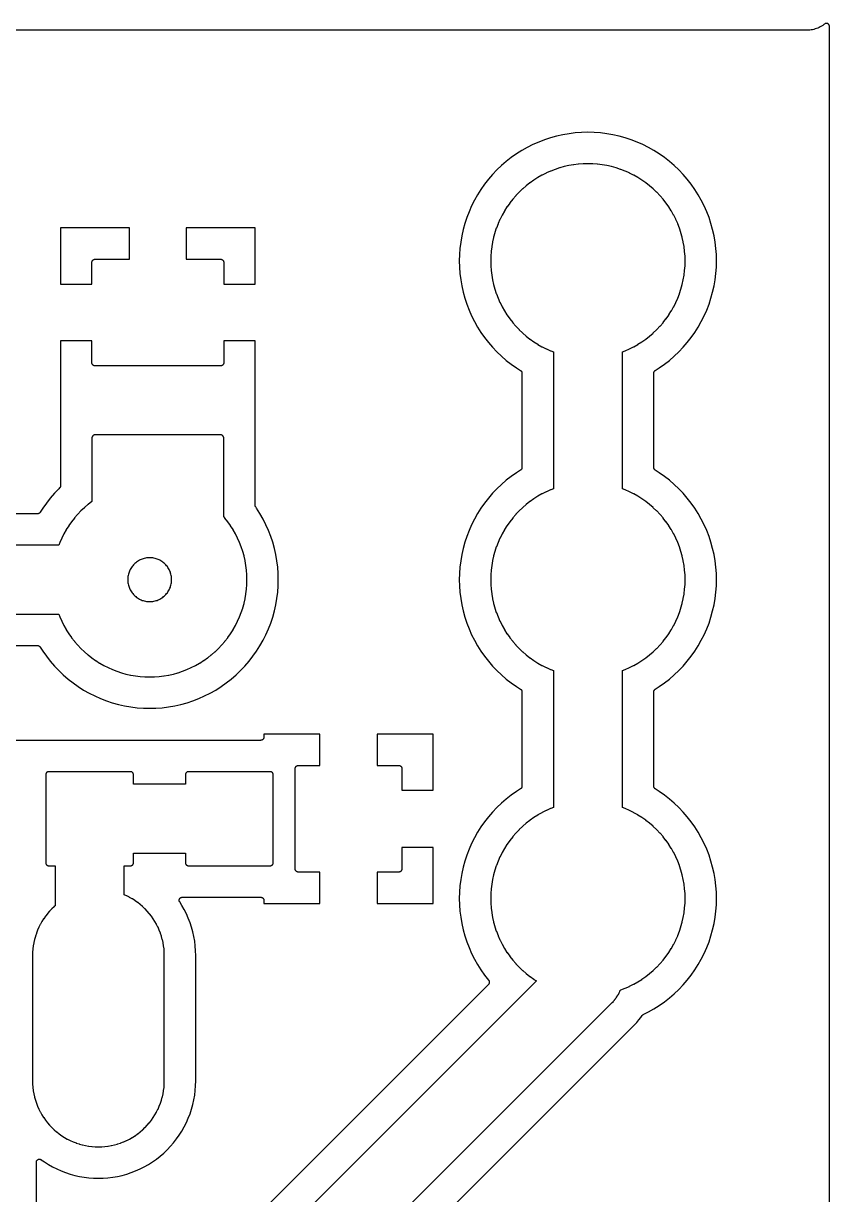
# Model space of a CAD drawing. Header units: millimetres. Extents: x -0.1 to 60, y -80 to 0.1.
# Drawn here: x 47.2 to 60.05, y -59.01 to -40.35 of the extents above; entities that cross this region are included whole.
import ezdxf

# ---------------------------------------------------------------- set-up
doc = ezdxf.new("R2010")
doc.units = ezdxf.units.MM

msp = doc.modelspace()

# ---------------------------------------------------------------- linework, layer by layer
for points in [[(59.969, -40.358), (59.958, -40.367), (59.94, -40.379), (59.921, -40.391), (59.902, -40.402), (59.883, -40.412), (59.862, -40.421), (59.842, -40.429), (59.821, -40.436), (59.799, -40.442), (59.778, -40.447), (59.756, -40.45), (59.734, -40.453), (59.712, -40.455), (59.689, -40.455), (0, -40.455)], [(60.05, -80), (60.05, -40.397), (60.05, -40.395), (60.05, -40.393), (60.049, -40.39), (60.049, -40.388), (60.049, -40.385), (60.048, -40.383), (60.047, -40.381), (60.046, -40.379), (60.045, -40.376), (60.044, -40.374), (60.043, -40.372), (60.042, -40.37), (60.04, -40.368), (60.039, -40.366), (60.037, -40.364), (60.036, -40.362), (60.034, -40.361), (60.032, -40.359), (60.03, -40.358), (60.028, -40.356), (60.026, -40.355), (60.024, -40.354), (60.022, -40.353), (60.02, -40.351), (60.017, -40.351), (60.015, -40.35), (60.013, -40.349), (60.01, -40.349), (60.008, -40.348), (60.006, -40.348), (60.003, -40.348), (60.001, -40.347), (59.998, -40.347), (59.996, -40.348), (59.994, -40.348), (59.991, -40.348), (59.989, -40.349), (59.986, -40.349), (59.984, -40.35), (59.982, -40.351), (59.98, -40.352), (59.977, -40.353), (59.975, -40.354), (59.973, -40.355), (59.971, -40.357), (59.969, -40.358)], [(52.736, -60.509), (56.94, -56.306), (56.976, -56.268), (57.01, -56.229), (57.041, -56.188), (57.063, -56.158), (57.064, -56.156), (57.066, -56.154), (57.067, -56.152), (57.069, -56.151), (57.071, -56.149), (57.073, -56.147), (57.075, -56.146), (57.077, -56.145), (57.079, -56.143), (57.081, -56.142), (57.164, -56.1), (57.251, -56.051), (57.336, -55.997), (57.419, -55.939), (57.498, -55.877), (57.574, -55.811), (57.647, -55.742), (57.716, -55.669), (57.782, -55.593), (57.844, -55.514), (57.902, -55.431), (57.956, -55.346), (58.005, -55.259), (58.051, -55.169), (58.091, -55.077), (58.128, -54.983), (58.159, -54.888), (58.186, -54.791), (58.208, -54.692), (58.225, -54.593), (58.238, -54.493), (58.245, -54.393), (58.247, -54.293), (58.245, -54.192), (58.238, -54.092), (58.225, -53.992), (58.208, -53.893), (58.186, -53.794), (58.159, -53.697), (58.128, -53.602), (58.091, -53.508), (58.051, -53.416), (58.005, -53.326), (57.956, -53.239), (57.902, -53.154), (57.844, -53.071), (57.782, -52.992), (57.716, -52.916), (57.647, -52.843), (57.574, -52.774), (57.498, -52.708), (57.419, -52.646), (57.336, -52.588), (57.271, -52.547), (57.269, -52.545), (57.267, -52.544), (57.266, -52.543), (57.264, -52.541), (57.262, -52.539), (57.26, -52.537), (57.259, -52.536), (57.257, -52.534), (57.256, -52.532), (57.255, -52.53), (57.254, -52.528), (57.253, -52.525), (57.252, -52.523), (57.251, -52.521), (57.25, -52.519), (57.249, -52.516), (57.249, -52.514), (57.249, -52.512), (57.248, -52.509), (57.248, -52.507), (57.248, -52.505), (57.248, -51), (57.248, -50.998), (57.248, -50.996), (57.249, -50.993), (57.249, -50.991), (57.249, -50.989), (57.25, -50.986), (57.251, -50.984), (57.252, -50.982), (57.253, -50.98), (57.254, -50.977), (57.255, -50.975), (57.256, -50.973), (57.257, -50.971), (57.259, -50.969), (57.26, -50.968), (57.262, -50.966), (57.264, -50.964), (57.266, -50.962), (57.267, -50.961), (57.269, -50.96), (57.271, -50.958), (57.336, -50.917), (57.419, -50.859), (57.498, -50.797), (57.574, -50.731), (57.647, -50.662), (57.716, -50.589), (57.782, -50.513), (57.844, -50.434), (57.902, -50.351), (57.956, -50.266), (58.005, -50.179), (58.051, -50.089), (58.091, -49.997), (58.128, -49.903), (58.159, -49.808), (58.186, -49.711), (58.208, -49.612), (58.225, -49.513), (58.238, -49.413), (58.245, -49.313), (58.247, -49.213), (58.245, -49.112), (58.238, -49.012), (58.225, -48.912), (58.208, -48.813), (58.186, -48.714), (58.159, -48.617), (58.128, -48.522), (58.091, -48.428), (58.051, -48.336), (58.005, -48.246), (57.956, -48.159), (57.902, -48.074), (57.844, -47.991), (57.782, -47.912), (57.716, -47.836), (57.647, -47.763), (57.574, -47.694), (57.498, -47.628), (57.419, -47.566), (57.336, -47.508), (57.271, -47.467), (57.269, -47.465), (57.267, -47.464), (57.266, -47.463), (57.264, -47.461), (57.262, -47.459), (57.26, -47.457), (57.259, -47.456), (57.257, -47.454), (57.256, -47.452), (57.255, -47.45), (57.254, -47.448), (57.253, -47.445), (57.252, -47.443), (57.251, -47.441), (57.25, -47.439), (57.249, -47.436), (57.249, -47.434), (57.249, -47.432), (57.248, -47.429), (57.248, -47.427), (57.248, -47.425), (57.248, -45.92), (57.248, -45.918), (57.248, -45.916), (57.249, -45.913), (57.249, -45.911), (57.249, -45.909), (57.25, -45.906), (57.251, -45.904), (57.252, -45.902), (57.253, -45.9), (57.254, -45.897), (57.255, -45.895), (57.256, -45.893), (57.257, -45.891), (57.259, -45.889), (57.26, -45.888), (57.262, -45.886), (57.264, -45.884), (57.266, -45.882), (57.267, -45.881), (57.269, -45.88), (57.271, -45.878), (57.336, -45.837), (57.419, -45.779), (57.498, -45.717), (57.574, -45.651), (57.647, -45.582), (57.716, -45.509), (57.782, -45.433), (57.844, -45.354), (57.902, -45.271), (57.956, -45.186), (58.005, -45.099), (58.051, -45.009), (58.091, -44.917), (58.128, -44.823), (58.159, -44.728), (58.186, -44.631), (58.208, -44.532), (58.225, -44.433), (58.238, -44.333), (58.245, -44.233), (58.247, -44.133), (58.245, -44.032), (58.238, -43.932), (58.225, -43.832), (58.208, -43.733), (58.186, -43.634), (58.159, -43.537), (58.128, -43.442), (58.091, -43.348), (58.051, -43.256), (58.005, -43.166), (57.956, -43.079), (57.902, -42.994), (57.844, -42.911), (57.782, -42.832), (57.716, -42.756), (57.647, -42.683), (57.574, -42.614), (57.498, -42.548), (57.419, -42.486), (57.336, -42.428), (57.251, -42.374), (57.164, -42.325), (57.074, -42.279), (56.982, -42.239), (56.888, -42.202), (56.793, -42.171), (56.696, -42.144), (56.597, -42.122), (56.498, -42.105), (56.398, -42.092), (56.298, -42.085), (56.197, -42.083), (56.097, -42.085), (55.997, -42.092), (55.897, -42.105), (55.798, -42.122), (55.699, -42.144), (55.602, -42.171), (55.507, -42.202), (55.413, -42.239), (55.321, -42.279), (55.231, -42.325), (55.144, -42.374), (55.059, -42.428), (54.976, -42.486), (54.897, -42.548), (54.821, -42.614), (54.748, -42.683), (54.679, -42.756), (54.613, -42.832), (54.551, -42.911), (54.493, -42.994), (54.439, -43.079), (54.39, -43.166), (54.344, -43.256), (54.304, -43.348), (54.267, -43.442), (54.236, -43.537), (54.209, -43.634), (54.187, -43.733), (54.17, -43.832), (54.157, -43.932), (54.15, -44.032), (54.148, -44.133), (54.15, -44.233), (54.157, -44.333), (54.17, -44.433), (54.187, -44.532), (54.209, -44.631), (54.236, -44.728), (54.267, -44.823), (54.304, -44.917), (54.344, -45.009), (54.39, -45.099), (54.439, -45.186), (54.493, -45.271), (54.551, -45.354), (54.613, -45.433), (54.679, -45.509), (54.748, -45.582), (54.821, -45.651), (54.897, -45.717), (54.976, -45.779), (55.059, -45.837), (55.124, -45.878), (55.126, -45.88), (55.128, -45.881), (55.13, -45.883), (55.132, -45.884), (55.133, -45.886), (55.135, -45.888), (55.137, -45.89), (55.138, -45.892), (55.139, -45.894), (55.141, -45.896), (55.142, -45.899), (55.143, -45.901), (55.144, -45.903), (55.145, -45.906), (55.145, -45.908), (55.146, -45.91), (55.146, -45.913), (55.147, -45.915), (55.147, -45.918), (55.147, -45.92), (55.147, -47.425), (55.147, -47.427), (55.147, -47.429), (55.146, -47.432), (55.146, -47.434), (55.146, -47.436), (55.145, -47.439), (55.144, -47.441), (55.143, -47.443), (55.142, -47.445), (55.141, -47.448), (55.14, -47.45), (55.139, -47.452), (55.138, -47.454), (55.136, -47.456), (55.135, -47.457), (55.133, -47.459), (55.131, -47.461), (55.129, -47.463), (55.128, -47.464), (55.126, -47.465), (55.124, -47.467), (55.059, -47.508), (54.976, -47.566), (54.897, -47.628), (54.821, -47.694), (54.748, -47.763), (54.679, -47.836), (54.613, -47.912), (54.551, -47.991), (54.493, -48.074), (54.439, -48.159), (54.39, -48.246), (54.344, -48.336), (54.304, -48.428), (54.267, -48.522), (54.236, -48.617), (54.209, -48.714), (54.187, -48.813), (54.17, -48.912), (54.157, -49.012), (54.15, -49.112), (54.148, -49.213), (54.15, -49.313), (54.157, -49.413), (54.17, -49.513), (54.187, -49.612), (54.209, -49.711), (54.236, -49.808), (54.267, -49.903), (54.304, -49.997), (54.344, -50.089), (54.39, -50.179), (54.439, -50.266), (54.493, -50.351), (54.551, -50.434), (54.613, -50.513), (54.679, -50.589), (54.748, -50.662), (54.821, -50.731), (54.897, -50.797), (54.976, -50.859), (55.059, -50.917), (55.124, -50.958), (55.126, -50.96), (55.128, -50.961), (55.13, -50.963), (55.132, -50.964), (55.133, -50.966), (55.135, -50.968), (55.137, -50.97), (55.138, -50.972), (55.139, -50.974), (55.141, -50.976), (55.142, -50.979), (55.143, -50.981), (55.144, -50.983), (55.145, -50.986), (55.145, -50.988), (55.146, -50.99), (55.146, -50.993), (55.147, -50.995), (55.147, -50.998), (55.147, -51), (55.147, -52.505), (55.147, -52.507), (55.147, -52.509), (55.146, -52.512), (55.146, -52.514), (55.146, -52.516), (55.145, -52.519), (55.144, -52.521), (55.143, -52.523), (55.142, -52.525), (55.141, -52.528), (55.14, -52.53), (55.139, -52.532), (55.138, -52.534), (55.136, -52.536), (55.135, -52.537), (55.133, -52.539), (55.131, -52.541), (55.129, -52.543), (55.128, -52.544), (55.126, -52.545), (55.124, -52.547), (55.059, -52.588), (54.976, -52.646), (54.897, -52.708), (54.821, -52.774), (54.748, -52.843), (54.679, -52.916), (54.613, -52.992), (54.551, -53.071), (54.493, -53.154), (54.439, -53.239), (54.39, -53.326), (54.344, -53.416), (54.304, -53.508), (54.267, -53.602), (54.236, -53.697), (54.209, -53.794), (54.187, -53.893), (54.17, -53.992), (54.157, -54.092), (54.15, -54.192), (54.148, -54.293), (54.15, -54.393), (54.157, -54.493), (54.17, -54.593), (54.187, -54.692), (54.209, -54.791), (54.236, -54.888), (54.267, -54.983), (54.304, -55.077), (54.344, -55.169), (54.39, -55.259), (54.439, -55.346), (54.493, -55.431), (54.551, -55.514), (54.613, -55.593), (54.614, -55.595), (54.616, -55.597), (54.617, -55.599), (54.619, -55.601), (54.62, -55.603), (54.621, -55.605), (54.622, -55.607), (54.623, -55.61), (54.624, -55.612), (54.625, -55.614), (54.625, -55.617), (54.626, -55.619), (54.626, -55.622), (54.626, -55.624), (54.626, -55.627), (54.626, -55.629), (54.626, -55.632), (54.626, -55.634), (54.625, -55.637), (54.625, -55.639), (54.624, -55.641), (54.624, -55.644), (54.623, -55.646), (54.622, -55.648), (54.621, -55.651), (54.619, -55.653), (54.618, -55.655), (54.617, -55.657), (54.615, -55.659), (54.613, -55.661), (54.612, -55.663), (51.014, -59.26)], [(52.054, -60.484), (56.587, -55.952), (56.587, -55.951), (56.604, -55.933), (56.606, -55.931), (56.622, -55.913), (56.624, -55.911), (56.639, -55.891), (56.64, -55.889), (56.654, -55.869), (56.656, -55.867), (56.669, -55.846), (56.67, -55.844), (56.682, -55.823), (56.683, -55.821), (56.694, -55.799), (56.695, -55.797), (56.705, -55.774), (56.706, -55.772), (56.713, -55.754), (56.719, -55.752), (56.721, -55.751), (56.79, -55.725), (56.792, -55.724), (56.859, -55.694), (56.861, -55.693), (56.927, -55.66), (56.929, -55.659), (56.993, -55.623), (56.995, -55.621), (57.058, -55.582), (57.06, -55.581), (57.12, -55.538), (57.122, -55.537), (57.18, -55.491), (57.182, -55.49), (57.237, -55.442), (57.239, -55.44), (57.293, -55.389), (57.294, -55.388), (57.345, -55.334), (57.347, -55.332), (57.395, -55.277), (57.396, -55.275), (57.442, -55.217), (57.443, -55.215), (57.486, -55.155), (57.487, -55.153), (57.526, -55.09), (57.528, -55.088), (57.564, -55.024), (57.565, -55.022), (57.598, -54.956), (57.599, -54.954), (57.629, -54.887), (57.63, -54.885), (57.656, -54.816), (57.657, -54.814), (57.68, -54.744), (57.681, -54.741), (57.701, -54.67), (57.701, -54.668), (57.717, -54.596), (57.718, -54.594), (57.731, -54.521), (57.731, -54.519), (57.74, -54.446), (57.74, -54.443), (57.746, -54.37), (57.746, -54.367), (57.747, -54.294), (57.748, -54.293), (57.747, -54.291), (57.746, -54.218), (57.746, -54.215), (57.74, -54.142), (57.74, -54.139), (57.731, -54.066), (57.731, -54.064), (57.718, -53.991), (57.717, -53.989), (57.701, -53.917), (57.701, -53.915), (57.681, -53.844), (57.68, -53.841), (57.657, -53.771), (57.656, -53.769), (57.63, -53.7), (57.629, -53.698), (57.599, -53.631), (57.598, -53.629), (57.565, -53.563), (57.564, -53.561), (57.528, -53.497), (57.526, -53.495), (57.487, -53.432), (57.486, -53.43), (57.443, -53.37), (57.442, -53.368), (57.396, -53.31), (57.395, -53.308), (57.347, -53.253), (57.345, -53.251), (57.294, -53.197), (57.293, -53.196), (57.239, -53.145), (57.237, -53.143), (57.182, -53.095), (57.18, -53.094), (57.122, -53.048), (57.12, -53.047), (57.06, -53.004), (57.058, -53.003), (56.995, -52.964), (56.993, -52.962), (56.929, -52.926), (56.927, -52.925), (56.861, -52.892), (56.859, -52.891), (56.792, -52.861), (56.79, -52.86), (56.748, -52.844), (56.748, -50.661), (56.79, -50.645), (56.792, -50.644), (56.859, -50.614), (56.861, -50.613), (56.927, -50.58), (56.929, -50.579), (56.993, -50.543), (56.995, -50.541), (57.058, -50.502), (57.06, -50.501), (57.12, -50.458), (57.122, -50.457), (57.18, -50.411), (57.182, -50.41), (57.237, -50.362), (57.239, -50.36), (57.293, -50.309), (57.294, -50.308), (57.345, -50.254), (57.347, -50.252), (57.395, -50.197), (57.396, -50.195), (57.442, -50.137), (57.443, -50.135), (57.486, -50.075), (57.487, -50.073), (57.526, -50.01), (57.528, -50.008), (57.564, -49.944), (57.565, -49.942), (57.598, -49.876), (57.599, -49.874), (57.629, -49.807), (57.63, -49.805), (57.656, -49.736), (57.657, -49.734), (57.68, -49.664), (57.681, -49.661), (57.701, -49.59), (57.701, -49.588), (57.717, -49.516), (57.718, -49.514), (57.731, -49.441), (57.731, -49.439), (57.74, -49.366), (57.74, -49.363), (57.746, -49.29), (57.746, -49.287), (57.747, -49.214), (57.748, -49.213), (57.747, -49.211), (57.746, -49.138), (57.746, -49.135), (57.74, -49.062), (57.74, -49.059), (57.731, -48.986), (57.731, -48.984), (57.718, -48.911), (57.717, -48.909), (57.701, -48.837), (57.701, -48.835), (57.681, -48.764), (57.68, -48.761), (57.657, -48.691), (57.656, -48.689), (57.63, -48.62), (57.629, -48.618), (57.599, -48.551), (57.598, -48.549), (57.565, -48.483), (57.564, -48.481), (57.528, -48.417), (57.526, -48.415), (57.487, -48.352), (57.486, -48.35), (57.443, -48.29), (57.442, -48.288), (57.396, -48.23), (57.395, -48.228), (57.347, -48.173), (57.345, -48.171), (57.294, -48.117), (57.293, -48.116), (57.239, -48.065), (57.237, -48.063), (57.182, -48.015), (57.18, -48.014), (57.122, -47.968), (57.12, -47.967), (57.06, -47.924), (57.058, -47.923), (56.995, -47.884), (56.993, -47.882), (56.929, -47.846), (56.927, -47.845), (56.861, -47.812), (56.859, -47.811), (56.792, -47.781), (56.79, -47.78), (56.748, -47.764), (56.748, -45.581), (56.79, -45.565), (56.792, -45.564), (56.859, -45.534), (56.861, -45.533), (56.927, -45.5), (56.929, -45.499), (56.993, -45.463), (56.995, -45.461), (57.058, -45.422), (57.06, -45.421), (57.12, -45.378), (57.122, -45.377), (57.18, -45.331), (57.182, -45.33), (57.237, -45.282), (57.239, -45.28), (57.293, -45.229), (57.294, -45.228), (57.345, -45.174), (57.347, -45.172), (57.395, -45.117), (57.396, -45.115), (57.442, -45.057), (57.443, -45.055), (57.486, -44.995), (57.487, -44.993), (57.526, -44.93), (57.528, -44.928), (57.564, -44.864), (57.565, -44.862), (57.598, -44.796), (57.599, -44.794), (57.629, -44.727), (57.63, -44.725), (57.656, -44.656), (57.657, -44.654), (57.68, -44.584), (57.681, -44.581), (57.701, -44.51), (57.701, -44.508), (57.717, -44.436), (57.718, -44.434), (57.731, -44.361), (57.731, -44.359), (57.74, -44.286), (57.74, -44.283), (57.746, -44.21), (57.746, -44.207), (57.747, -44.134), (57.748, -44.133), (57.747, -44.131), (57.746, -44.058), (57.746, -44.055), (57.74, -43.982), (57.74, -43.979), (57.731, -43.906), (57.731, -43.904), (57.718, -43.831), (57.717, -43.829), (57.701, -43.757), (57.701, -43.755), (57.681, -43.684), (57.68, -43.681), (57.657, -43.611), (57.656, -43.609), (57.63, -43.54), (57.629, -43.538), (57.599, -43.471), (57.598, -43.469), (57.565, -43.403), (57.564, -43.401), (57.528, -43.337), (57.526, -43.335), (57.487, -43.272), (57.486, -43.27), (57.443, -43.21), (57.442, -43.208), (57.396, -43.15), (57.395, -43.148), (57.347, -43.093), (57.345, -43.091), (57.294, -43.037), (57.293, -43.036), (57.239, -42.985), (57.237, -42.983), (57.182, -42.935), (57.18, -42.934), (57.122, -42.888), (57.12, -42.887), (57.06, -42.844), (57.058, -42.843), (56.995, -42.804), (56.993, -42.802), (56.929, -42.766), (56.927, -42.765), (56.861, -42.732), (56.859, -42.731), (56.792, -42.701), (56.79, -42.7), (56.721, -42.674), (56.719, -42.673), (56.649, -42.65), (56.646, -42.649), (56.575, -42.629), (56.573, -42.629), (56.501, -42.613), (56.499, -42.612), (56.426, -42.599), (56.424, -42.599), (56.351, -42.59), (56.348, -42.59), (56.275, -42.584), (56.272, -42.584), (56.199, -42.583), (56.196, -42.583), (56.123, -42.584), (56.12, -42.584), (56.047, -42.59), (56.044, -42.59), (55.971, -42.599), (55.969, -42.599), (55.896, -42.612), (55.894, -42.613), (55.822, -42.629), (55.82, -42.629), (55.749, -42.649), (55.746, -42.65), (55.676, -42.673), (55.674, -42.674), (55.605, -42.7), (55.603, -42.701), (55.536, -42.731), (55.534, -42.732), (55.468, -42.765), (55.466, -42.766), (55.402, -42.802), (55.4, -42.804), (55.337, -42.843), (55.335, -42.844), (55.275, -42.887), (55.273, -42.888), (55.215, -42.934), (55.213, -42.935), (55.158, -42.983), (55.156, -42.985), (55.102, -43.036), (55.101, -43.037), (55.05, -43.091), (55.048, -43.093), (55, -43.148), (54.999, -43.15), (54.953, -43.208), (54.952, -43.21), (54.909, -43.27), (54.908, -43.272), (54.869, -43.335), (54.867, -43.337), (54.831, -43.401), (54.83, -43.403), (54.797, -43.469), (54.796, -43.471), (54.766, -43.538), (54.765, -43.54), (54.739, -43.609), (54.738, -43.611), (54.715, -43.681), (54.714, -43.684), (54.694, -43.755), (54.694, -43.757), (54.678, -43.829), (54.677, -43.831), (54.664, -43.904), (54.664, -43.906), (54.655, -43.979), (54.655, -43.982), (54.649, -44.055), (54.649, -44.058), (54.648, -44.131), (54.648, -44.134), (54.649, -44.207), (54.649, -44.21), (54.655, -44.283), (54.655, -44.286), (54.664, -44.359), (54.664, -44.361), (54.677, -44.434), (54.678, -44.436), (54.694, -44.508), (54.694, -44.51), (54.714, -44.581), (54.715, -44.584), (54.738, -44.654), (54.739, -44.656), (54.765, -44.725), (54.766, -44.727), (54.796, -44.794), (54.797, -44.796), (54.83, -44.862), (54.831, -44.864), (54.867, -44.928), (54.869, -44.93), (54.908, -44.993), (54.909, -44.995), (54.952, -45.055), (54.953, -45.057), (54.999, -45.115), (55, -45.117), (55.048, -45.172), (55.05, -45.174), (55.101, -45.228), (55.102, -45.229), (55.156, -45.28), (55.158, -45.282), (55.213, -45.33), (55.215, -45.331), (55.273, -45.377), (55.275, -45.378), (55.335, -45.421), (55.337, -45.422), (55.4, -45.461), (55.402, -45.463), (55.466, -45.499), (55.468, -45.5), (55.534, -45.533), (55.536, -45.534), (55.603, -45.564), (55.605, -45.565), (55.647, -45.581), (55.647, -47.764), (55.605, -47.78), (55.603, -47.781), (55.536, -47.811), (55.534, -47.812), (55.468, -47.845), (55.466, -47.846), (55.402, -47.882), (55.4, -47.884), (55.337, -47.923), (55.335, -47.924), (55.275, -47.967), (55.273, -47.968), (55.215, -48.014), (55.213, -48.015), (55.158, -48.063), (55.156, -48.065), (55.102, -48.116), (55.101, -48.117), (55.05, -48.171), (55.048, -48.173), (55, -48.228), (54.999, -48.23), (54.953, -48.288), (54.952, -48.29), (54.909, -48.35), (54.908, -48.352), (54.869, -48.415), (54.867, -48.417), (54.831, -48.481), (54.83, -48.483), (54.797, -48.549), (54.796, -48.551), (54.766, -48.618), (54.765, -48.62), (54.739, -48.689), (54.738, -48.691), (54.715, -48.761), (54.714, -48.764), (54.694, -48.835), (54.694, -48.837), (54.678, -48.909), (54.677, -48.911), (54.664, -48.984), (54.664, -48.986), (54.655, -49.059), (54.655, -49.062), (54.649, -49.135), (54.649, -49.138), (54.648, -49.211), (54.648, -49.214), (54.649, -49.287), (54.649, -49.29), (54.655, -49.363), (54.655, -49.366), (54.664, -49.439), (54.664, -49.441), (54.677, -49.514), (54.678, -49.516), (54.694, -49.588), (54.694, -49.59), (54.714, -49.661), (54.715, -49.664), (54.738, -49.734), (54.739, -49.736), (54.765, -49.805), (54.766, -49.807), (54.796, -49.874), (54.797, -49.876), (54.83, -49.942), (54.831, -49.944), (54.867, -50.008), (54.869, -50.01), (54.908, -50.073), (54.909, -50.075), (54.952, -50.135), (54.953, -50.137), (54.999, -50.195), (55, -50.197), (55.048, -50.252), (55.05, -50.254), (55.101, -50.308), (55.102, -50.309), (55.156, -50.36), (55.158, -50.362), (55.213, -50.41), (55.215, -50.411), (55.273, -50.457), (55.275, -50.458), (55.335, -50.501), (55.337, -50.502), (55.4, -50.541), (55.402, -50.543), (55.466, -50.579), (55.468, -50.58), (55.534, -50.613), (55.536, -50.614), (55.603, -50.644), (55.605, -50.645), (55.647, -50.661), (55.647, -52.844), (55.605, -52.86), (55.603, -52.861), (55.536, -52.891), (55.534, -52.892), (55.468, -52.925), (55.466, -52.926), (55.402, -52.962), (55.4, -52.964), (55.337, -53.003), (55.335, -53.004), (55.275, -53.047), (55.273, -53.048), (55.215, -53.094), (55.213, -53.095), (55.158, -53.143), (55.156, -53.145), (55.102, -53.196), (55.101, -53.197), (55.05, -53.251), (55.048, -53.253), (55, -53.308), (54.999, -53.31), (54.953, -53.368), (54.952, -53.37), (54.909, -53.43), (54.908, -53.432), (54.869, -53.495), (54.867, -53.497), (54.831, -53.561), (54.83, -53.563), (54.797, -53.629), (54.796, -53.631), (54.766, -53.698), (54.765, -53.7), (54.739, -53.769), (54.738, -53.771), (54.715, -53.841), (54.714, -53.844), (54.694, -53.915), (54.694, -53.917), (54.678, -53.989), (54.677, -53.991), (54.664, -54.064), (54.664, -54.066), (54.655, -54.139), (54.655, -54.142), (54.649, -54.215), (54.649, -54.218), (54.648, -54.291), (54.648, -54.294), (54.649, -54.367), (54.649, -54.37), (54.655, -54.443), (54.655, -54.446), (54.664, -54.519), (54.664, -54.521), (54.677, -54.594), (54.678, -54.596), (54.694, -54.668), (54.694, -54.67), (54.714, -54.741), (54.715, -54.744), (54.738, -54.814), (54.739, -54.816), (54.765, -54.885), (54.766, -54.887), (54.796, -54.954), (54.797, -54.956), (54.83, -55.022), (54.831, -55.024), (54.867, -55.088), (54.869, -55.09), (54.908, -55.153), (54.909, -55.155), (54.952, -55.215), (54.953, -55.217), (54.999, -55.275), (55, -55.277), (55.048, -55.332), (55.05, -55.334), (55.101, -55.388), (55.102, -55.389), (55.156, -55.44), (55.158, -55.442), (55.213, -55.49), (55.215, -55.491), (55.273, -55.537), (55.275, -55.538), (55.335, -55.581), (55.337, -55.582), (55.376, -55.606), (51.201, -59.781)], [(47.792, -44.505), (48.293, -44.505), (48.293, -44.155), (48.293, -44.153), (48.293, -44.15), (48.293, -44.148), (48.293, -44.145), (48.294, -44.143), (48.295, -44.14), (48.295, -44.138), (48.296, -44.136), (48.297, -44.134), (48.298, -44.131), (48.3, -44.129), (48.301, -44.127), (48.302, -44.125), (48.304, -44.123), (48.305, -44.121), (48.307, -44.12), (48.309, -44.118), (48.311, -44.116), (48.313, -44.115), (48.315, -44.113), (48.317, -44.112), (48.319, -44.111), (48.321, -44.11), (48.323, -44.109), (48.326, -44.108), (48.328, -44.107), (48.33, -44.106), (48.333, -44.106), (48.335, -44.106), (48.338, -44.105), (48.34, -44.105), (48.343, -44.105), (48.893, -44.105), (48.893, -43.605), (47.792, -43.605), (47.792, -44.505)], [(50.893, -44.505), (50.893, -43.605), (49.793, -43.605), (49.793, -44.105), (50.343, -44.105), (50.345, -44.105), (50.347, -44.105), (50.35, -44.106), (50.352, -44.106), (50.355, -44.106), (50.357, -44.107), (50.359, -44.108), (50.362, -44.109), (50.364, -44.11), (50.366, -44.111), (50.368, -44.112), (50.37, -44.113), (50.372, -44.115), (50.374, -44.116), (50.376, -44.118), (50.378, -44.12), (50.38, -44.121), (50.381, -44.123), (50.383, -44.125), (50.384, -44.127), (50.385, -44.129), (50.387, -44.131), (50.388, -44.134), (50.389, -44.136), (50.39, -44.138), (50.39, -44.14), (50.391, -44.143), (50.392, -44.145), (50.392, -44.148), (50.392, -44.15), (50.392, -44.153), (50.392, -44.155), (50.392, -44.505), (50.893, -44.505)], [(46.811, -50.263), (47.425, -50.263), (47.427, -50.263), (47.429, -50.263), (47.432, -50.264), (47.434, -50.264), (47.436, -50.264), (47.439, -50.265), (47.441, -50.266), (47.443, -50.267), (47.445, -50.268), (47.448, -50.269), (47.45, -50.27), (47.452, -50.271), (47.454, -50.272), (47.456, -50.274), (47.457, -50.275), (47.459, -50.277), (47.461, -50.279), (47.463, -50.281), (47.464, -50.282), (47.465, -50.284), (47.467, -50.286), (47.508, -50.351), (47.566, -50.434), (47.628, -50.513), (47.694, -50.589), (47.763, -50.662), (47.836, -50.731), (47.912, -50.797), (47.991, -50.859), (48.074, -50.917), (48.159, -50.971), (48.246, -51.02), (48.336, -51.066), (48.428, -51.106), (48.522, -51.143), (48.617, -51.174), (48.714, -51.201), (48.813, -51.223), (48.912, -51.24), (49.012, -51.253), (49.112, -51.26), (49.212, -51.262), (49.313, -51.26), (49.413, -51.253), (49.513, -51.24), (49.612, -51.223), (49.711, -51.201), (49.808, -51.174), (49.903, -51.143), (49.997, -51.106), (50.089, -51.066), (50.179, -51.02), (50.266, -50.971), (50.351, -50.917), (50.434, -50.859), (50.513, -50.797), (50.589, -50.731), (50.662, -50.662), (50.731, -50.589), (50.797, -50.513), (50.859, -50.434), (50.917, -50.351), (50.971, -50.266), (51.02, -50.179), (51.066, -50.089), (51.106, -49.997), (51.143, -49.903), (51.174, -49.808), (51.201, -49.711), (51.223, -49.612), (51.24, -49.513), (51.253, -49.413), (51.26, -49.313), (51.262, -49.213), (51.26, -49.112), (51.253, -49.012), (51.24, -48.912), (51.223, -48.813), (51.201, -48.714), (51.174, -48.617), (51.143, -48.522), (51.106, -48.428), (51.066, -48.336), (51.02, -48.246), (50.971, -48.159), (50.917, -48.074), (50.902, -48.052), (50.9, -48.05), (50.899, -48.048), (50.898, -48.046), (50.897, -48.044), (50.896, -48.041), (50.895, -48.039), (50.894, -48.037), (50.894, -48.035), (50.893, -48.032), (50.893, -48.03), (50.893, -48.028), (50.893, -48.025), (50.893, -48.023), (50.893, -45.405), (50.392, -45.405), (50.392, -45.755), (50.392, -45.757), (50.392, -45.76), (50.392, -45.762), (50.392, -45.765), (50.391, -45.767), (50.39, -45.77), (50.39, -45.772), (50.389, -45.774), (50.388, -45.776), (50.387, -45.779), (50.385, -45.781), (50.384, -45.783), (50.383, -45.785), (50.381, -45.787), (50.38, -45.789), (50.378, -45.79), (50.376, -45.792), (50.374, -45.794), (50.372, -45.795), (50.37, -45.797), (50.368, -45.798), (50.366, -45.799), (50.364, -45.8), (50.362, -45.801), (50.359, -45.802), (50.357, -45.803), (50.355, -45.804), (50.352, -45.804), (50.35, -45.804), (50.347, -45.805), (50.345, -45.805), (50.343, -45.805), (48.343, -45.805), (48.34, -45.805), (48.338, -45.805), (48.335, -45.804), (48.333, -45.804), (48.33, -45.804), (48.328, -45.803), (48.326, -45.802), (48.323, -45.801), (48.321, -45.8), (48.319, -45.799), (48.317, -45.798), (48.315, -45.797), (48.313, -45.795), (48.311, -45.794), (48.309, -45.792), (48.307, -45.79), (48.305, -45.789), (48.304, -45.787), (48.302, -45.785), (48.301, -45.783), (48.3, -45.781), (48.298, -45.779), (48.297, -45.776), (48.296, -45.774), (48.295, -45.772), (48.295, -45.77), (48.294, -45.767), (48.293, -45.765), (48.293, -45.762), (48.293, -45.76), (48.293, -45.757), (48.293, -45.755), (48.293, -45.405), (47.792, -45.405), (47.792, -47.713), (47.792, -47.716), (47.792, -47.718), (47.792, -47.721), (47.791, -47.723), (47.791, -47.726), (47.79, -47.728), (47.789, -47.731), (47.788, -47.733), (47.787, -47.735), (47.786, -47.738), (47.785, -47.74), (47.784, -47.742), (47.782, -47.744), (47.78, -47.746), (47.779, -47.748), (47.777, -47.75), (47.763, -47.763), (47.694, -47.836), (47.628, -47.912), (47.566, -47.991), (47.508, -48.074), (47.467, -48.139), (47.465, -48.141), (47.464, -48.143), (47.463, -48.144), (47.461, -48.146), (47.459, -48.148), (47.457, -48.15), (47.456, -48.151), (47.454, -48.153), (47.452, -48.154), (47.45, -48.155), (47.448, -48.156), (47.445, -48.157), (47.443, -48.158), (47.441, -48.159), (47.439, -48.16), (47.436, -48.161), (47.434, -48.161), (47.432, -48.161), (47.429, -48.162), (47.427, -48.162), (47.425, -48.162), (46.356, -48.162)], [(46.583, -49.763), (47.764, -49.763), (47.78, -49.805), (47.781, -49.807), (47.811, -49.874), (47.812, -49.876), (47.845, -49.942), (47.846, -49.944), (47.882, -50.008), (47.884, -50.01), (47.923, -50.073), (47.924, -50.075), (47.967, -50.135), (47.968, -50.137), (48.014, -50.195), (48.015, -50.197), (48.063, -50.252), (48.065, -50.254), (48.116, -50.308), (48.117, -50.309), (48.171, -50.36), (48.173, -50.362), (48.228, -50.41), (48.23, -50.411), (48.288, -50.457), (48.29, -50.458), (48.35, -50.501), (48.352, -50.502), (48.415, -50.541), (48.417, -50.543), (48.481, -50.579), (48.483, -50.58), (48.549, -50.613), (48.551, -50.614), (48.618, -50.644), (48.62, -50.645), (48.689, -50.671), (48.691, -50.672), (48.761, -50.695), (48.764, -50.696), (48.835, -50.716), (48.837, -50.716), (48.909, -50.732), (48.911, -50.733), (48.984, -50.746), (48.986, -50.746), (49.059, -50.755), (49.062, -50.755), (49.135, -50.761), (49.138, -50.761), (49.211, -50.762), (49.214, -50.762), (49.287, -50.761), (49.29, -50.761), (49.363, -50.755), (49.366, -50.755), (49.439, -50.746), (49.441, -50.746), (49.514, -50.733), (49.516, -50.732), (49.588, -50.716), (49.59, -50.716), (49.661, -50.696), (49.664, -50.695), (49.734, -50.672), (49.736, -50.671), (49.805, -50.645), (49.807, -50.644), (49.874, -50.614), (49.876, -50.613), (49.942, -50.58), (49.944, -50.579), (50.008, -50.543), (50.01, -50.541), (50.073, -50.502), (50.075, -50.501), (50.135, -50.458), (50.137, -50.457), (50.195, -50.411), (50.197, -50.41), (50.252, -50.362), (50.254, -50.36), (50.308, -50.309), (50.309, -50.308), (50.36, -50.254), (50.362, -50.252), (50.41, -50.197), (50.411, -50.195), (50.457, -50.137), (50.458, -50.135), (50.501, -50.075), (50.502, -50.073), (50.541, -50.01), (50.543, -50.008), (50.579, -49.944), (50.58, -49.942), (50.613, -49.876), (50.614, -49.874), (50.644, -49.807), (50.645, -49.805), (50.671, -49.736), (50.672, -49.734), (50.695, -49.664), (50.696, -49.661), (50.716, -49.59), (50.716, -49.588), (50.732, -49.516), (50.733, -49.514), (50.746, -49.441), (50.746, -49.439), (50.755, -49.366), (50.755, -49.363), (50.761, -49.29), (50.761, -49.287), (50.762, -49.214), (50.763, -49.213), (50.762, -49.211), (50.761, -49.138), (50.761, -49.135), (50.755, -49.062), (50.755, -49.059), (50.746, -48.986), (50.746, -48.984), (50.733, -48.911), (50.732, -48.909), (50.716, -48.837), (50.716, -48.835), (50.696, -48.764), (50.695, -48.761), (50.672, -48.691), (50.671, -48.689), (50.645, -48.62), (50.644, -48.618), (50.614, -48.551), (50.613, -48.549), (50.58, -48.483), (50.579, -48.481), (50.543, -48.417), (50.541, -48.415), (50.502, -48.352), (50.501, -48.35), (50.458, -48.29), (50.457, -48.288), (50.411, -48.23), (50.41, -48.228), (50.392, -48.208), (50.392, -46.955), (50.392, -46.953), (50.392, -46.95), (50.392, -46.948), (50.392, -46.945), (50.391, -46.943), (50.39, -46.94), (50.39, -46.938), (50.389, -46.936), (50.388, -46.934), (50.387, -46.931), (50.385, -46.929), (50.384, -46.927), (50.383, -46.925), (50.381, -46.923), (50.38, -46.921), (50.378, -46.92), (50.376, -46.918), (50.374, -46.916), (50.372, -46.915), (50.37, -46.913), (50.368, -46.912), (50.366, -46.911), (50.364, -46.91), (50.362, -46.909), (50.359, -46.908), (50.357, -46.907), (50.355, -46.906), (50.352, -46.906), (50.35, -46.906), (50.347, -46.905), (50.345, -46.905), (50.343, -46.905), (48.343, -46.905), (48.34, -46.905), (48.338, -46.905), (48.335, -46.906), (48.333, -46.906), (48.33, -46.906), (48.328, -46.907), (48.326, -46.908), (48.323, -46.909), (48.321, -46.91), (48.319, -46.911), (48.317, -46.912), (48.315, -46.913), (48.313, -46.915), (48.311, -46.916), (48.309, -46.918), (48.307, -46.92), (48.305, -46.921), (48.304, -46.923), (48.302, -46.925), (48.301, -46.927), (48.3, -46.929), (48.298, -46.931), (48.297, -46.934), (48.296, -46.936), (48.295, -46.938), (48.295, -46.94), (48.294, -46.943), (48.293, -46.945), (48.293, -46.948), (48.293, -46.95), (48.293, -46.953), (48.293, -46.955), (48.293, -47.965), (48.29, -47.967), (48.288, -47.968), (48.23, -48.014), (48.228, -48.015), (48.173, -48.063), (48.171, -48.065), (48.117, -48.116), (48.116, -48.117), (48.065, -48.171), (48.063, -48.173), (48.015, -48.228), (48.014, -48.23), (47.968, -48.288), (47.967, -48.29), (47.924, -48.35), (47.923, -48.352), (47.884, -48.415), (47.882, -48.417), (47.846, -48.481), (47.845, -48.483), (47.812, -48.549), (47.811, -48.551), (47.781, -48.618), (47.78, -48.62), (47.764, -48.662), (46.355, -48.662)], [(49.562, -49.213), (49.562, -49.195), (49.561, -49.178), (49.559, -49.161), (49.556, -49.144), (49.552, -49.127), (49.547, -49.111), (49.542, -49.095), (49.536, -49.079), (49.529, -49.063), (49.521, -49.048), (49.513, -49.033), (49.504, -49.018), (49.494, -49.004), (49.483, -48.99), (49.472, -48.977), (49.46, -48.965), (49.448, -48.953), (49.435, -48.942), (49.421, -48.931), (49.407, -48.921), (49.392, -48.912), (49.377, -48.904), (49.362, -48.896), (49.346, -48.889), (49.33, -48.883), (49.314, -48.878), (49.298, -48.873), (49.281, -48.869), (49.264, -48.866), (49.247, -48.864), (49.23, -48.863), (49.212, -48.863), (49.195, -48.863), (49.178, -48.864), (49.161, -48.866), (49.144, -48.869), (49.127, -48.873), (49.111, -48.878), (49.095, -48.883), (49.079, -48.889), (49.063, -48.896), (49.048, -48.904), (49.033, -48.912), (49.018, -48.921), (49.004, -48.931), (48.99, -48.942), (48.977, -48.953), (48.965, -48.965), (48.953, -48.977), (48.942, -48.99), (48.931, -49.004), (48.921, -49.018), (48.912, -49.033), (48.904, -49.048), (48.896, -49.063), (48.889, -49.079), (48.883, -49.095), (48.878, -49.111), (48.873, -49.127), (48.869, -49.144), (48.866, -49.161), (48.864, -49.178), (48.863, -49.195), (48.863, -49.213), (48.863, -49.23), (48.864, -49.247), (48.866, -49.264), (48.869, -49.281), (48.873, -49.298), (48.878, -49.314), (48.883, -49.33), (48.889, -49.346), (48.896, -49.362), (48.904, -49.377), (48.912, -49.392), (48.921, -49.407), (48.931, -49.421), (48.942, -49.435), (48.953, -49.448), (48.965, -49.46), (48.977, -49.472), (48.99, -49.483), (49.004, -49.494), (49.018, -49.504), (49.033, -49.513), (49.048, -49.521), (49.063, -49.529), (49.079, -49.536), (49.095, -49.542), (49.111, -49.547), (49.127, -49.552), (49.144, -49.556), (49.161, -49.559), (49.178, -49.561), (49.195, -49.562), (49.212, -49.562), (49.23, -49.562), (49.247, -49.561), (49.264, -49.559), (49.281, -49.556), (49.298, -49.552), (49.314, -49.547), (49.33, -49.542), (49.346, -49.536), (49.362, -49.529), (49.377, -49.521), (49.392, -49.513), (49.407, -49.504), (49.421, -49.494), (49.435, -49.483), (49.448, -49.472), (49.46, -49.46), (49.472, -49.448), (49.483, -49.435), (49.494, -49.421), (49.504, -49.407), (49.513, -49.392), (49.521, -49.377), (49.529, -49.362), (49.536, -49.346), (49.542, -49.33), (49.547, -49.314), (49.552, -49.298), (49.556, -49.281), (49.559, -49.264), (49.561, -49.247), (49.562, -49.23), (49.562, -49.213)], [(47.406, -59.224), (47.406, -58.497), (47.406, -58.495), (47.407, -58.492), (47.407, -58.49), (47.407, -58.488), (47.408, -58.485), (47.408, -58.483), (47.409, -58.481), (47.41, -58.478), (47.411, -58.476), (47.412, -58.474), (47.413, -58.472), (47.415, -58.47), (47.416, -58.468), (47.417, -58.466), (47.419, -58.464), (47.421, -58.462), (47.422, -58.46), (47.424, -58.459), (47.426, -58.457), (47.428, -58.456), (47.43, -58.455), (47.432, -58.453), (47.434, -58.452), (47.437, -58.451), (47.439, -58.45), (47.441, -58.45), (47.443, -58.449), (47.446, -58.448), (47.448, -58.448), (47.451, -58.448), (47.453, -58.447), (47.455, -58.447), (47.458, -58.447), (47.46, -58.447), (47.463, -58.448), (47.465, -58.448), (47.467, -58.448), (47.47, -58.449), (47.472, -58.45), (47.474, -58.451), (47.477, -58.452), (47.479, -58.453), (47.481, -58.454), (47.483, -58.455), (47.485, -58.456), (47.534, -58.491), (47.598, -58.531), (47.664, -58.569), (47.732, -58.603), (47.802, -58.634), (47.873, -58.661), (47.945, -58.685), (48.019, -58.706), (48.093, -58.722), (48.168, -58.735), (48.243, -58.745), (48.319, -58.75), (48.396, -58.752), (48.472, -58.75), (48.548, -58.745), (48.623, -58.735), (48.698, -58.722), (48.772, -58.706), (48.846, -58.685), (48.918, -58.661), (48.989, -58.634), (49.059, -58.603), (49.127, -58.569), (49.193, -58.531), (49.257, -58.491), (49.319, -58.447), (49.379, -58.4), (49.437, -58.35), (49.492, -58.298), (49.545, -58.243), (49.594, -58.185), (49.641, -58.125), (49.685, -58.063), (49.726, -57.999), (49.763, -57.932), (49.797, -57.864), (49.828, -57.795), (49.856, -57.724), (49.88, -57.651), (49.9, -57.578), (49.916, -57.504), (49.93, -57.429), (49.939, -57.353), (49.944, -57.277), (49.946, -57.201), (49.946, -55.202), (49.944, -55.125), (49.939, -55.049), (49.93, -54.974), (49.916, -54.899), (49.9, -54.824), (49.88, -54.751), (49.856, -54.679), (49.828, -54.608), (49.797, -54.538), (49.763, -54.47), (49.726, -54.404), (49.691, -54.349), (49.69, -54.347), (49.689, -54.345), (49.688, -54.343), (49.687, -54.341), (49.686, -54.338), (49.685, -54.336), (49.684, -54.334), (49.684, -54.331), (49.684, -54.329), (49.683, -54.326), (49.683, -54.324), (49.683, -54.322), (49.683, -54.319), (49.684, -54.317), (49.684, -54.314), (49.684, -54.312), (49.685, -54.31), (49.686, -54.307), (49.686, -54.305), (49.687, -54.303), (49.688, -54.301), (49.689, -54.298), (49.691, -54.296), (49.692, -54.294), (49.693, -54.292), (49.695, -54.29), (49.696, -54.289), (49.698, -54.287), (49.7, -54.285), (49.702, -54.284), (49.704, -54.282), (49.706, -54.281), (49.708, -54.279), (49.71, -54.278), (49.712, -54.277), (49.714, -54.276), (49.717, -54.275), (49.719, -54.275), (49.721, -54.274), (49.724, -54.273), (49.726, -54.273), (49.728, -54.273), (49.731, -54.273), (49.733, -54.273), (50.983, -54.273), (50.985, -54.273), (50.987, -54.273), (50.99, -54.273), (50.992, -54.273), (50.995, -54.274), (50.997, -54.275), (50.999, -54.275), (51.002, -54.276), (51.004, -54.277), (51.006, -54.278), (51.008, -54.28), (51.01, -54.281), (51.012, -54.282), (51.014, -54.284), (51.016, -54.285), (51.018, -54.287), (51.02, -54.289), (51.021, -54.291), (51.023, -54.293), (51.024, -54.295), (51.025, -54.297), (51.027, -54.299), (51.028, -54.301), (51.029, -54.303), (51.03, -54.306), (51.03, -54.308), (51.031, -54.31), (51.032, -54.313), (51.032, -54.315), (51.032, -54.318), (51.032, -54.32), (51.032, -54.322), (51.032, -54.373), (51.925, -54.373), (51.925, -53.872), (51.583, -53.872), (51.58, -53.872), (51.578, -53.872), (51.575, -53.872), (51.573, -53.872), (51.57, -53.871), (51.568, -53.87), (51.566, -53.87), (51.563, -53.869), (51.561, -53.868), (51.559, -53.867), (51.557, -53.865), (51.555, -53.864), (51.553, -53.863), (51.551, -53.861), (51.549, -53.86), (51.547, -53.858), (51.545, -53.856), (51.544, -53.854), (51.542, -53.852), (51.541, -53.85), (51.54, -53.848), (51.538, -53.846), (51.537, -53.844), (51.536, -53.842), (51.535, -53.839), (51.535, -53.837), (51.534, -53.835), (51.533, -53.832), (51.533, -53.83), (51.533, -53.827), (51.533, -53.825), (51.533, -53.822), (51.533, -52.223), (51.533, -52.22), (51.533, -52.218), (51.533, -52.215), (51.533, -52.213), (51.534, -52.21), (51.535, -52.208), (51.535, -52.206), (51.536, -52.203), (51.537, -52.201), (51.538, -52.199), (51.54, -52.197), (51.541, -52.195), (51.542, -52.193), (51.544, -52.191), (51.545, -52.189), (51.547, -52.187), (51.549, -52.185), (51.551, -52.184), (51.553, -52.182), (51.555, -52.181), (51.557, -52.18), (51.559, -52.178), (51.561, -52.177), (51.563, -52.176), (51.566, -52.175), (51.568, -52.175), (51.57, -52.174), (51.573, -52.173), (51.575, -52.173), (51.578, -52.173), (51.58, -52.173), (51.583, -52.173), (51.925, -52.173), (51.925, -51.672), (51.032, -51.672), (51.032, -51.723), (51.032, -51.725), (51.032, -51.727), (51.032, -51.73), (51.032, -51.732), (51.031, -51.735), (51.03, -51.737), (51.03, -51.739), (51.029, -51.742), (51.028, -51.744), (51.027, -51.746), (51.025, -51.748), (51.024, -51.75), (51.023, -51.752), (51.021, -51.754), (51.02, -51.756), (51.018, -51.758), (51.016, -51.76), (51.014, -51.761), (51.012, -51.763), (51.01, -51.764), (51.008, -51.765), (51.006, -51.767), (51.004, -51.768), (51.002, -51.769), (50.999, -51.77), (50.997, -51.77), (50.995, -51.771), (50.992, -51.772), (50.99, -51.772), (50.987, -51.772), (50.985, -51.772), (50.983, -51.773), (45.401, -51.773)], [(53.733, -52.565), (53.733, -51.672), (52.84, -51.672), (52.84, -52.173), (53.182, -52.173), (53.185, -52.173), (53.187, -52.173), (53.19, -52.173), (53.192, -52.173), (53.195, -52.174), (53.197, -52.175), (53.199, -52.175), (53.202, -52.176), (53.204, -52.177), (53.206, -52.178), (53.208, -52.18), (53.21, -52.181), (53.212, -52.182), (53.214, -52.184), (53.216, -52.185), (53.218, -52.187), (53.22, -52.189), (53.221, -52.191), (53.223, -52.193), (53.224, -52.195), (53.225, -52.197), (53.227, -52.199), (53.228, -52.201), (53.229, -52.203), (53.23, -52.206), (53.23, -52.208), (53.231, -52.21), (53.232, -52.213), (53.232, -52.215), (53.232, -52.218), (53.232, -52.22), (53.232, -52.223), (53.232, -52.565), (53.733, -52.565)], [(48.805, -54.234), (48.805, -53.773), (48.905, -53.773), (48.907, -53.772), (48.91, -53.772), (48.912, -53.772), (48.915, -53.772), (48.917, -53.771), (48.92, -53.77), (48.922, -53.77), (48.924, -53.769), (48.926, -53.768), (48.929, -53.767), (48.931, -53.765), (48.933, -53.764), (48.935, -53.763), (48.937, -53.761), (48.939, -53.76), (48.94, -53.758), (48.942, -53.756), (48.944, -53.754), (48.945, -53.752), (48.947, -53.75), (48.948, -53.748), (48.949, -53.746), (48.95, -53.744), (48.951, -53.742), (48.952, -53.739), (48.953, -53.737), (48.954, -53.735), (48.954, -53.732), (48.954, -53.73), (48.955, -53.727), (48.955, -53.725), (48.955, -53.723), (48.955, -53.573), (49.783, -53.573), (49.783, -53.723), (49.783, -53.725), (49.783, -53.727), (49.783, -53.73), (49.783, -53.732), (49.784, -53.735), (49.785, -53.737), (49.785, -53.739), (49.786, -53.742), (49.787, -53.744), (49.788, -53.746), (49.79, -53.748), (49.791, -53.75), (49.792, -53.752), (49.794, -53.754), (49.795, -53.756), (49.797, -53.758), (49.799, -53.76), (49.801, -53.761), (49.803, -53.763), (49.805, -53.764), (49.807, -53.765), (49.809, -53.767), (49.811, -53.768), (49.813, -53.769), (49.816, -53.77), (49.818, -53.77), (49.82, -53.771), (49.823, -53.772), (49.825, -53.772), (49.828, -53.772), (49.83, -53.772), (49.833, -53.773), (51.133, -53.773), (51.135, -53.772), (51.137, -53.772), (51.14, -53.772), (51.142, -53.772), (51.145, -53.771), (51.147, -53.77), (51.149, -53.77), (51.152, -53.769), (51.154, -53.768), (51.156, -53.767), (51.158, -53.765), (51.16, -53.764), (51.162, -53.763), (51.164, -53.761), (51.166, -53.76), (51.168, -53.758), (51.17, -53.756), (51.171, -53.754), (51.173, -53.752), (51.174, -53.75), (51.175, -53.748), (51.177, -53.746), (51.178, -53.744), (51.179, -53.742), (51.18, -53.739), (51.18, -53.737), (51.181, -53.735), (51.182, -53.732), (51.182, -53.73), (51.182, -53.727), (51.182, -53.725), (51.182, -53.723), (51.182, -52.322), (51.182, -52.32), (51.182, -52.318), (51.182, -52.315), (51.182, -52.313), (51.181, -52.31), (51.18, -52.308), (51.18, -52.306), (51.179, -52.303), (51.178, -52.301), (51.177, -52.299), (51.175, -52.297), (51.174, -52.295), (51.173, -52.293), (51.171, -52.291), (51.17, -52.289), (51.168, -52.287), (51.166, -52.285), (51.164, -52.284), (51.162, -52.282), (51.16, -52.281), (51.158, -52.28), (51.156, -52.278), (51.154, -52.277), (51.152, -52.276), (51.149, -52.275), (51.147, -52.275), (51.145, -52.274), (51.142, -52.273), (51.14, -52.273), (51.137, -52.273), (51.135, -52.273), (51.133, -52.273), (49.833, -52.273), (49.83, -52.273), (49.828, -52.273), (49.825, -52.273), (49.823, -52.273), (49.82, -52.274), (49.818, -52.275), (49.816, -52.275), (49.813, -52.276), (49.811, -52.277), (49.809, -52.278), (49.807, -52.28), (49.805, -52.281), (49.803, -52.282), (49.801, -52.284), (49.799, -52.285), (49.797, -52.287), (49.795, -52.289), (49.794, -52.291), (49.792, -52.293), (49.791, -52.295), (49.79, -52.297), (49.788, -52.299), (49.787, -52.301), (49.786, -52.303), (49.785, -52.306), (49.785, -52.308), (49.784, -52.31), (49.783, -52.313), (49.783, -52.315), (49.783, -52.318), (49.783, -52.32), (49.783, -52.322), (49.783, -52.472), (48.955, -52.472), (48.955, -52.322), (48.955, -52.32), (48.955, -52.318), (48.954, -52.315), (48.954, -52.313), (48.954, -52.31), (48.953, -52.308), (48.952, -52.306), (48.951, -52.303), (48.95, -52.301), (48.949, -52.299), (48.948, -52.297), (48.947, -52.295), (48.945, -52.293), (48.944, -52.291), (48.942, -52.289), (48.94, -52.287), (48.939, -52.285), (48.937, -52.284), (48.935, -52.282), (48.933, -52.281), (48.931, -52.28), (48.929, -52.278), (48.926, -52.277), (48.924, -52.276), (48.922, -52.275), (48.92, -52.275), (48.917, -52.274), (48.915, -52.273), (48.912, -52.273), (48.91, -52.273), (48.907, -52.273), (48.905, -52.273), (47.605, -52.273), (47.603, -52.273), (47.6, -52.273), (47.598, -52.273), (47.595, -52.273), (47.593, -52.274), (47.59, -52.275), (47.588, -52.275), (47.586, -52.276), (47.584, -52.277), (47.581, -52.278), (47.579, -52.28), (47.577, -52.281), (47.575, -52.282), (47.573, -52.284), (47.571, -52.285), (47.57, -52.287), (47.568, -52.289), (47.566, -52.291), (47.565, -52.293), (47.563, -52.295), (47.562, -52.297), (47.561, -52.299), (47.56, -52.301), (47.559, -52.303), (47.558, -52.306), (47.557, -52.308), (47.556, -52.31), (47.556, -52.313), (47.556, -52.315), (47.555, -52.318), (47.555, -52.32), (47.555, -52.322), (47.555, -53.723), (47.555, -53.725), (47.555, -53.727), (47.556, -53.73), (47.556, -53.732), (47.556, -53.735), (47.557, -53.737), (47.558, -53.739), (47.559, -53.742), (47.56, -53.744), (47.561, -53.746), (47.562, -53.748), (47.563, -53.75), (47.565, -53.752), (47.566, -53.754), (47.568, -53.756), (47.57, -53.758), (47.571, -53.76), (47.573, -53.761), (47.575, -53.763), (47.577, -53.764), (47.579, -53.765), (47.581, -53.767), (47.584, -53.768), (47.586, -53.769), (47.588, -53.77), (47.59, -53.77), (47.593, -53.771), (47.595, -53.772), (47.598, -53.772), (47.6, -53.772), (47.603, -53.772), (47.605, -53.773), (47.705, -53.773), (47.705, -54.41), (47.691, -54.422), (47.689, -54.424), (47.654, -54.458), (47.652, -54.459), (47.618, -54.495), (47.616, -54.497), (47.584, -54.534), (47.583, -54.536), (47.552, -54.575), (47.551, -54.577), (47.523, -54.617), (47.521, -54.619), (47.495, -54.66), (47.494, -54.662), (47.47, -54.705), (47.468, -54.707), (47.446, -54.751), (47.445, -54.753), (47.425, -54.798), (47.425, -54.8), (47.407, -54.846), (47.406, -54.849), (47.391, -54.895), (47.39, -54.898), (47.377, -54.945), (47.376, -54.947), (47.365, -54.995), (47.365, -54.998), (47.357, -55.046), (47.356, -55.048), (47.35, -55.097), (47.35, -55.1), (47.346, -55.149), (47.346, -55.151), (47.345, -55.2), (47.345, -55.201), (47.345, -57.201), (47.345, -57.203), (47.346, -57.252), (47.346, -57.254), (47.35, -57.303), (47.35, -57.305), (47.356, -57.354), (47.357, -57.357), (47.365, -57.405), (47.365, -57.407), (47.376, -57.455), (47.377, -57.458), (47.39, -57.505), (47.391, -57.507), (47.406, -57.554), (47.407, -57.556), (47.425, -57.602), (47.425, -57.604), (47.445, -57.649), (47.446, -57.652), (47.468, -57.695), (47.47, -57.698), (47.494, -57.74), (47.495, -57.742), (47.521, -57.784), (47.523, -57.786), (47.551, -57.826), (47.552, -57.828), (47.583, -57.867), (47.584, -57.869), (47.616, -57.906), (47.618, -57.908), (47.652, -57.943), (47.654, -57.945), (47.689, -57.979), (47.691, -57.98), (47.728, -58.013), (47.73, -58.014), (47.769, -58.044), (47.771, -58.046), (47.811, -58.074), (47.813, -58.075), (47.854, -58.102), (47.856, -58.103), (47.899, -58.127), (47.901, -58.128), (47.945, -58.15), (47.947, -58.151), (47.992, -58.171), (47.995, -58.172), (48.04, -58.19), (48.043, -58.191), (48.089, -58.206), (48.092, -58.207), (48.139, -58.22), (48.141, -58.221), (48.189, -58.231), (48.192, -58.232), (48.24, -58.24), (48.243, -58.241), (48.291, -58.247), (48.294, -58.247), (48.343, -58.25), (48.345, -58.251), (48.394, -58.252), (48.397, -58.252), (48.446, -58.251), (48.448, -58.25), (48.497, -58.247), (48.5, -58.247), (48.548, -58.241), (48.551, -58.24), (48.599, -58.232), (48.602, -58.231), (48.65, -58.221), (48.652, -58.22), (48.699, -58.207), (48.702, -58.206), (48.748, -58.191), (48.751, -58.19), (48.796, -58.172), (48.799, -58.171), (48.844, -58.151), (48.846, -58.15), (48.89, -58.128), (48.892, -58.127), (48.935, -58.103), (48.937, -58.102), (48.978, -58.075), (48.98, -58.074), (49.02, -58.046), (49.022, -58.044), (49.061, -58.014), (49.063, -58.013), (49.1, -57.98), (49.102, -57.979), (49.137, -57.945), (49.139, -57.943), (49.173, -57.908), (49.175, -57.906), (49.207, -57.869), (49.208, -57.867), (49.239, -57.828), (49.24, -57.826), (49.268, -57.786), (49.27, -57.784), (49.296, -57.742), (49.297, -57.74), (49.321, -57.698), (49.323, -57.695), (49.345, -57.652), (49.346, -57.649), (49.366, -57.604), (49.366, -57.602), (49.384, -57.556), (49.385, -57.554), (49.4, -57.507), (49.401, -57.505), (49.414, -57.458), (49.415, -57.455), (49.426, -57.407), (49.426, -57.405), (49.434, -57.357), (49.435, -57.354), (49.441, -57.305), (49.441, -57.303), (49.445, -57.254), (49.445, -57.252), (49.446, -57.203), (49.446, -57.201), (49.446, -55.201), (49.446, -55.2), (49.445, -55.151), (49.445, -55.149), (49.441, -55.1), (49.441, -55.097), (49.435, -55.048), (49.434, -55.046), (49.426, -54.998), (49.426, -54.995), (49.415, -54.947), (49.414, -54.945), (49.401, -54.898), (49.4, -54.895), (49.385, -54.849), (49.384, -54.846), (49.366, -54.8), (49.366, -54.798), (49.346, -54.753), (49.345, -54.751), (49.323, -54.707), (49.321, -54.705), (49.297, -54.662), (49.296, -54.66), (49.27, -54.619), (49.268, -54.617), (49.24, -54.577), (49.239, -54.575), (49.208, -54.536), (49.207, -54.534), (49.175, -54.497), (49.173, -54.495), (49.139, -54.459), (49.137, -54.458), (49.102, -54.424), (49.1, -54.422), (49.063, -54.39), (49.061, -54.388), (49.022, -54.358), (49.02, -54.357), (48.98, -54.329), (48.978, -54.327), (48.937, -54.301), (48.935, -54.3), (48.892, -54.275), (48.89, -54.274), (48.846, -54.252), (48.844, -54.251), (48.805, -54.234)], [(52.84, -54.373), (53.733, -54.373), (53.733, -53.48), (53.232, -53.48), (53.232, -53.822), (53.232, -53.825), (53.232, -53.827), (53.232, -53.83), (53.232, -53.832), (53.231, -53.835), (53.23, -53.837), (53.23, -53.839), (53.229, -53.842), (53.228, -53.844), (53.227, -53.846), (53.225, -53.848), (53.224, -53.85), (53.223, -53.852), (53.221, -53.854), (53.22, -53.856), (53.218, -53.858), (53.216, -53.86), (53.214, -53.861), (53.212, -53.863), (53.21, -53.864), (53.208, -53.865), (53.206, -53.867), (53.204, -53.868), (53.202, -53.869), (53.199, -53.87), (53.197, -53.87), (53.195, -53.871), (53.192, -53.872), (53.19, -53.872), (53.187, -53.872), (53.185, -53.872), (53.182, -53.872), (52.84, -53.872), (52.84, -54.373)]]:
    msp.add_lwpolyline(points)

doc.saveas('drawing.dxf')
